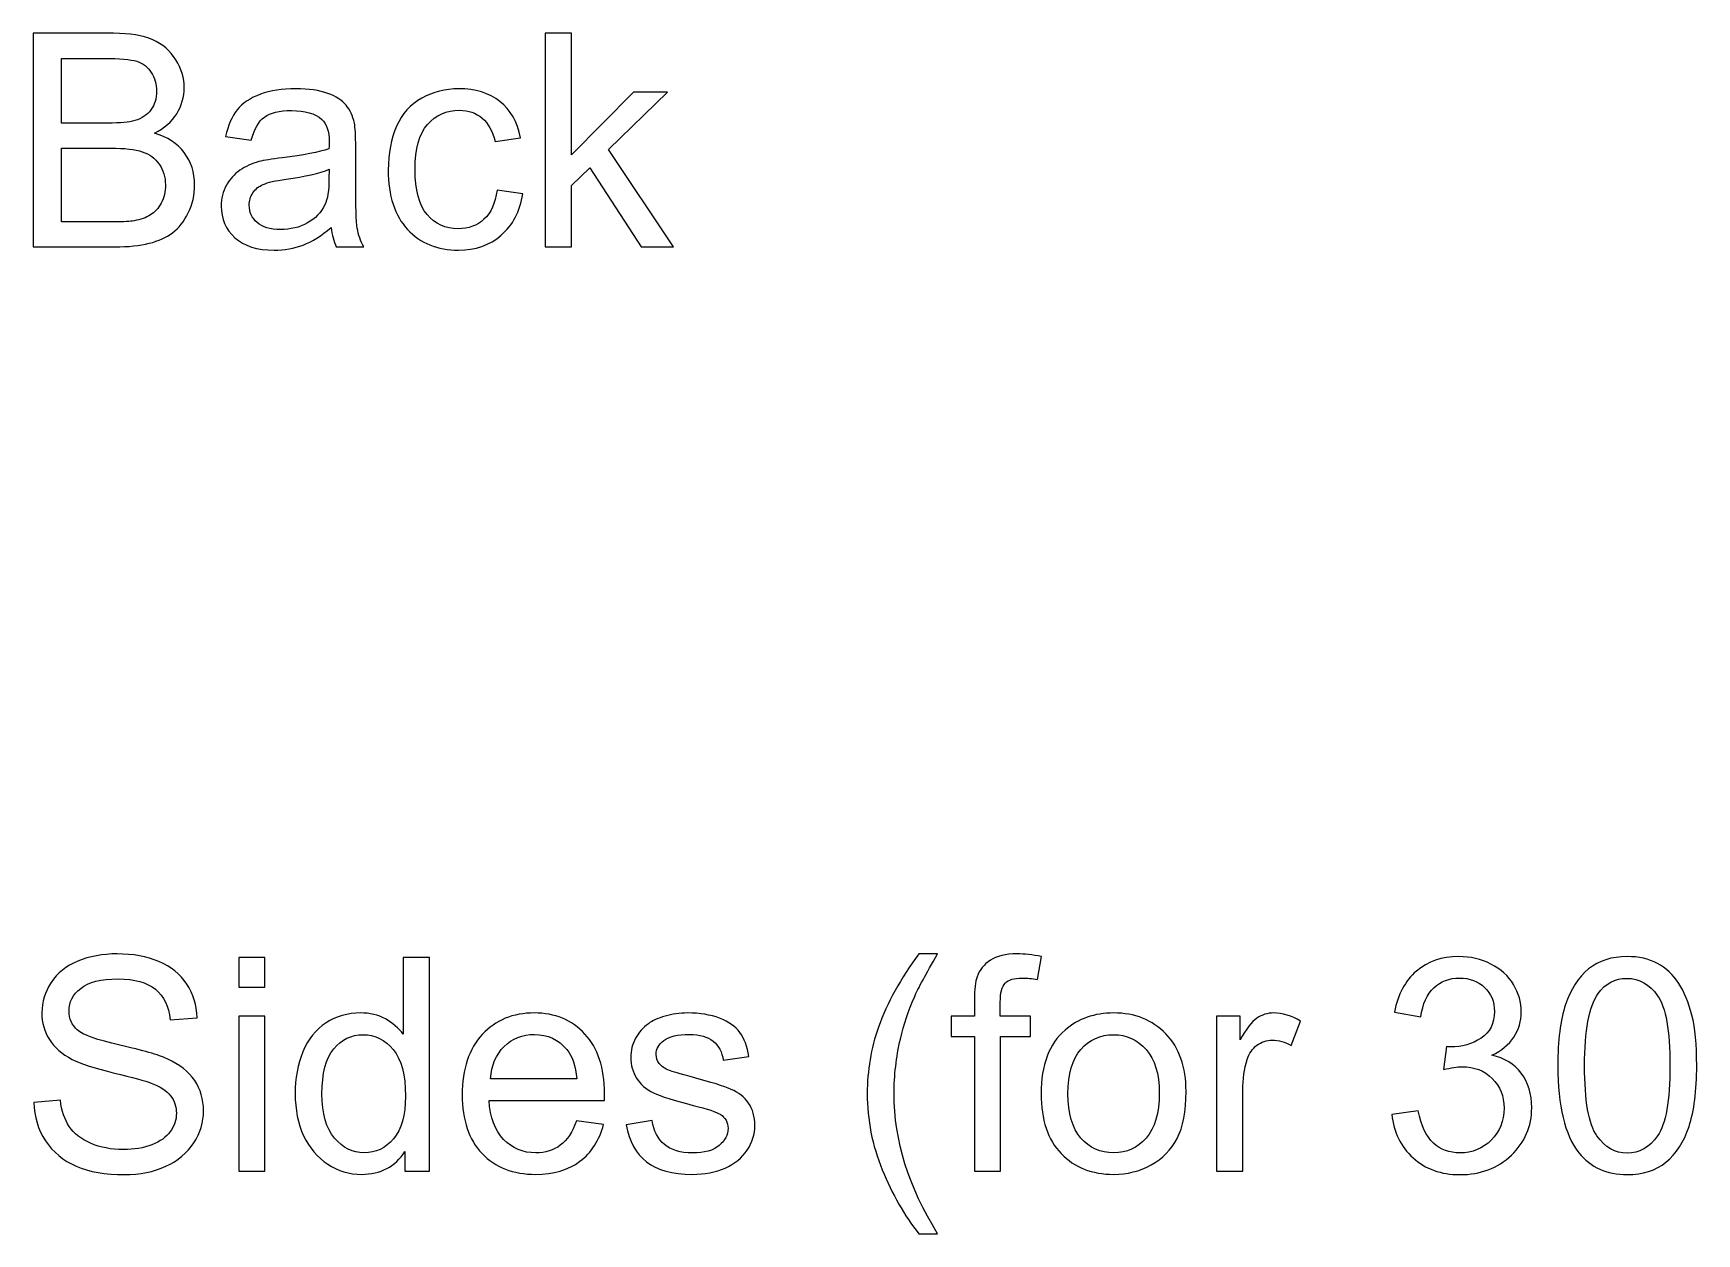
# Model space of a CAD drawing. Header units: millimetres. Extents: x 198 to 2265, y -986 to 144.
# Drawn here: x 576.8 to 718.4, y -208.6 to -106.4 of the extents above; entities that cross this region are included whole.
import ezdxf

# ---------------------------------------------------------------- set-up
doc = ezdxf.new("R2010")
doc.units = ezdxf.units.MM
doc.header["$MEASUREMENT"] = 0
doc.layers.add('Layer 1', color=7, linetype='Continuous')

msp = doc.modelspace()

# ---------------------------------------------------------------- linework, layer by layer
at = {"layer": 'Layer 1', "color": 250}
for points, knots in [([(576.7882, -124.5393), (576.7882, -124.5393), (576.7882, -106.3529), (576.7882, -106.3529), (576.7882, -106.3529), (583.6123, -106.3529), (583.6123, -106.3529), (585.0009, -106.3529), (586.1142, -106.5349), (586.9567, -106.9032), (587.7949, -107.2715), (588.451, -107.8388), (588.9252, -108.605), (589.4035, -109.367), (589.6406, -110.1671), (589.6406, -111.0053), (589.6406, -111.78), (589.4289, -112.5124), (589.0098, -113.1982), (588.5907, -113.884), (587.9557, -114.4386), (587.1048, -114.8619), (588.2055, -115.1836), (589.0522, -115.734), (589.6406, -116.5129), (590.2333, -117.2876), (590.5296, -118.2062), (590.5296, -119.2646), (590.5296, -120.1197), (590.3476, -120.9113), (589.9877, -121.6437), (589.6279, -122.3761), (589.1834, -122.9391), (588.6542, -123.337), (588.1251, -123.7307), (587.4604, -124.0313), (586.6646, -124.2345), (585.8645, -124.4377), (584.8866, -124.5393), (583.7266, -124.5393), (583.7266, -124.5393), (576.7882, -124.5393), (576.7882, -124.5393)], [0, 0, 0, 0, 0.07142857, 0.07142857, 0.07142857, 0.14285714, 0.14285714, 0.14285714, 0.21428571, 0.21428571, 0.21428571, 0.28571429, 0.28571429, 0.28571429, 0.35714286, 0.35714286, 0.35714286, 0.42857143, 0.42857143, 0.42857143, 0.5, 0.5, 0.5, 0.57142857, 0.57142857, 0.57142857, 0.64285714, 0.64285714, 0.64285714, 0.71428571, 0.71428571, 0.71428571, 0.78571429, 0.78571429, 0.78571429, 0.85714286, 0.85714286, 0.85714286, 0.92857143, 0.92857143, 0.92857143, 1, 1, 1, 1]), ([(620.3873, -124.5393), (620.3873, -124.5393), (620.3873, -106.3529), (620.3873, -106.3529), (620.3873, -106.3529), (622.6225, -106.3529), (622.6225, -106.3529), (622.6225, -106.3529), (622.6225, -116.7119), (622.6225, -116.7119), (622.6225, -116.7119), (627.9057, -111.3567), (627.9057, -111.3567), (627.9057, -111.3567), (630.7928, -111.3567), (630.7928, -111.3567), (630.7928, -111.3567), (625.7636, -116.2547), (625.7636, -116.2547), (625.7636, -116.2547), (631.3008, -124.5393), (631.3008, -124.5393), (631.3008, -124.5393), (628.5491, -124.5393), (628.5491, -124.5393), (628.5491, -124.5393), (624.1719, -117.8041), (624.1719, -117.8041), (624.1719, -117.8041), (622.6225, -119.3111), (622.6225, -119.3111), (622.6225, -119.3111), (622.6225, -124.5393), (622.6225, -124.5393), (622.6225, -124.5393), (620.3873, -124.5393), (620.3873, -124.5393)], [0, 0, 0, 0, 0.08333333, 0.08333333, 0.08333333, 0.16666667, 0.16666667, 0.16666667, 0.25, 0.25, 0.25, 0.33333333, 0.33333333, 0.33333333, 0.41666667, 0.41666667, 0.41666667, 0.5, 0.5, 0.5, 0.58333333, 0.58333333, 0.58333333, 0.66666667, 0.66666667, 0.66666667, 0.75, 0.75, 0.75, 0.83333333, 0.83333333, 0.83333333, 0.91666667, 0.91666667, 0.91666667, 1, 1, 1, 1]), ([(579.2012, -113.9983), (579.2012, -113.9983), (583.134, -113.9983), (583.134, -113.9983), (584.2008, -113.9983), (584.967, -113.9263), (585.4284, -113.7866), (586.0423, -113.6046), (586.5037, -113.2998), (586.8127, -112.8765), (587.1218, -112.4531), (587.2784, -111.924), (587.2784, -111.2847), (587.2784, -110.6794), (587.1345, -110.146), (586.8424, -109.6888), (586.5545, -109.2273), (586.1396, -108.9098), (585.602, -108.7405), (585.0644, -108.5712), (584.1415, -108.4865), (582.8376, -108.4865), (582.8376, -108.4865), (579.2012, -108.4865), (579.2012, -108.4865), (579.2012, -108.4865), (579.2012, -113.9983), (579.2012, -113.9983)], [0, 0, 0, 0, 0.11111111, 0.11111111, 0.11111111, 0.22222222, 0.22222222, 0.22222222, 0.33333333, 0.33333333, 0.33333333, 0.44444444, 0.44444444, 0.44444444, 0.55555556, 0.55555556, 0.55555556, 0.66666667, 0.66666667, 0.66666667, 0.77777778, 0.77777778, 0.77777778, 0.88888889, 0.88888889, 0.88888889, 1, 1, 1, 1]), ([(602.1628, -122.8883), (601.3331, -123.5953), (600.533, -124.0906), (599.7667, -124.3827), (599.0005, -124.6748), (598.1792, -124.8187), (597.2987, -124.8187), (595.8509, -124.8187), (594.7375, -124.4673), (593.9586, -123.7604), (593.1797, -123.0576), (592.7902, -122.1559), (592.7902, -121.0595), (592.7902, -120.416), (592.9384, -119.8276), (593.2305, -119.2942), (593.5268, -118.7608), (593.912, -118.3375), (594.3862, -118.0157), (594.8645, -117.694), (595.3979, -117.4485), (595.9948, -117.2834), (596.4351, -117.1691), (597.0997, -117.059), (597.9845, -116.9489), (599.7879, -116.7373), (601.1214, -116.479), (601.9723, -116.1827), (601.9808, -115.8779), (601.985, -115.6832), (601.985, -115.6027), (601.985, -114.6968), (601.7733, -114.0576), (601.35, -113.685), (600.7785, -113.1813), (599.9276, -112.9315), (598.8015, -112.9315), (597.7474, -112.9315), (596.9685, -113.1178), (596.469, -113.4861), (595.9652, -113.8544), (595.5969, -114.5063), (595.3556, -115.4461), (595.3556, -115.4461), (593.1712, -115.1413), (593.1712, -115.1413), (593.3702, -114.2057), (593.6961, -113.448), (594.1533, -112.8722), (594.6105, -112.2965), (595.2709, -111.8562), (596.1345, -111.543), (596.9939, -111.2339), (597.9972, -111.0773), (599.1317, -111.0773), (600.2578, -111.0773), (601.1764, -111.2085), (601.8834, -111.4752), (602.5861, -111.7419), (603.1068, -112.0721), (603.437, -112.4743), (603.7672, -112.8765), (604.0001, -113.3845), (604.1355, -113.9983), (604.2075, -114.3793), (604.2456, -115.0651), (604.2456, -116.0515), (604.2456, -116.0515), (604.2456, -119.0148), (604.2456, -119.0148), (604.2456, -121.0849), (604.2922, -122.393), (604.3853, -122.9476), (604.4742, -123.5021), (604.6605, -124.0313), (604.9314, -124.5393), (604.9314, -124.5393), (602.5946, -124.5393), (602.5946, -124.5393), (602.3702, -124.0694), (602.2263, -123.5191), (602.1628, -122.8883)], [0, 0, 0, 0, 0.03703704, 0.03703704, 0.03703704, 0.07407407, 0.07407407, 0.07407407, 0.11111111, 0.11111111, 0.11111111, 0.14814815, 0.14814815, 0.14814815, 0.18518519, 0.18518519, 0.18518519, 0.22222222, 0.22222222, 0.22222222, 0.25925926, 0.25925926, 0.25925926, 0.2962963, 0.2962963, 0.2962963, 0.33333333, 0.33333333, 0.33333333, 0.37037037, 0.37037037, 0.37037037, 0.40740741, 0.40740741, 0.40740741, 0.44444444, 0.44444444, 0.44444444, 0.48148148, 0.48148148, 0.48148148, 0.51851852, 0.51851852, 0.51851852, 0.55555556, 0.55555556, 0.55555556, 0.59259259, 0.59259259, 0.59259259, 0.62962963, 0.62962963, 0.62962963, 0.66666667, 0.66666667, 0.66666667, 0.7037037, 0.7037037, 0.7037037, 0.74074074, 0.74074074, 0.74074074, 0.77777778, 0.77777778, 0.77777778, 0.81481481, 0.81481481, 0.81481481, 0.85185185, 0.85185185, 0.85185185, 0.88888889, 0.88888889, 0.88888889, 0.92592593, 0.92592593, 0.92592593, 0.96296296, 0.96296296, 0.96296296, 1, 1, 1, 1]), ([(616.2894, -119.7133), (616.2894, -119.7133), (618.4738, -120.0181), (618.4738, -120.0181), (618.2325, -121.5209), (617.6229, -122.6936), (616.6365, -123.5445), (615.6502, -124.3954), (614.4352, -124.8187), (613.0001, -124.8187), (611.2009, -124.8187), (609.7531, -124.2303), (608.6609, -123.0534), (607.5645, -121.8765), (607.0184, -120.1917), (607.0184, -117.9988), (607.0184, -116.5764), (607.2555, -115.336), (607.7254, -114.2692), (608.1953, -113.2067), (608.9107, -112.4066), (609.8759, -111.8774), (610.8369, -111.344), (611.8825, -111.0773), (613.017, -111.0773), (614.4437, -111.0773), (615.6163, -111.4371), (616.5222, -112.161), (617.4324, -112.8849), (618.0166, -113.9136), (618.2706, -115.2429), (618.2706, -115.2429), (616.1116, -115.5731), (616.1116, -115.5731), (615.9042, -114.6883), (615.5401, -114.0237), (615.0109, -113.575), (614.486, -113.1305), (613.851, -112.9061), (613.1059, -112.9061), (611.9799, -112.9061), (611.0655, -113.3083), (610.3585, -114.1126), (609.6558, -114.9212), (609.3044, -116.1912), (609.3044, -117.9353), (609.3044, -119.7048), (609.6431, -120.9875), (610.3204, -121.7876), (611.002, -122.5877), (611.8867, -122.9899), (612.9747, -122.9899), (613.8552, -122.9899), (614.5876, -122.7232), (615.1718, -122.1856), (615.7602, -121.6522), (616.1328, -120.8267), (616.2894, -119.7133)], [0, 0, 0, 0, 0.05263158, 0.05263158, 0.05263158, 0.10526316, 0.10526316, 0.10526316, 0.15789474, 0.15789474, 0.15789474, 0.21052632, 0.21052632, 0.21052632, 0.26315789, 0.26315789, 0.26315789, 0.31578947, 0.31578947, 0.31578947, 0.36842105, 0.36842105, 0.36842105, 0.42105263, 0.42105263, 0.42105263, 0.47368421, 0.47368421, 0.47368421, 0.52631579, 0.52631579, 0.52631579, 0.57894737, 0.57894737, 0.57894737, 0.63157895, 0.63157895, 0.63157895, 0.68421053, 0.68421053, 0.68421053, 0.73684211, 0.73684211, 0.73684211, 0.78947368, 0.78947368, 0.78947368, 0.84210526, 0.84210526, 0.84210526, 0.89473684, 0.89473684, 0.89473684, 0.94736842, 0.94736842, 0.94736842, 1, 1, 1, 1]), ([(579.2012, -122.4057), (579.2012, -122.4057), (583.7309, -122.4057), (583.7309, -122.4057), (584.5098, -122.4057), (585.0559, -122.3761), (585.3734, -122.3168), (585.9237, -122.2194), (586.3894, -122.0543), (586.7619, -121.8215), (587.1345, -121.5887), (587.4393, -121.25), (587.6806, -120.8055), (587.9219, -120.361), (588.0404, -119.8488), (588.0404, -119.2688), (588.0404, -118.5872), (587.8668, -117.9988), (587.5155, -117.495), (587.1683, -116.9913), (586.6857, -116.6399), (586.0677, -116.4367), (585.4538, -116.2335), (584.5648, -116.1319), (583.4091, -116.1319), (583.4091, -116.1319), (579.2012, -116.1319), (579.2012, -116.1319), (579.2012, -116.1319), (579.2012, -122.4057), (579.2012, -122.4057)], [0, 0, 0, 0, 0.1, 0.1, 0.1, 0.2, 0.2, 0.2, 0.3, 0.3, 0.3, 0.4, 0.4, 0.4, 0.5, 0.5, 0.5, 0.6, 0.6, 0.6, 0.7, 0.7, 0.7, 0.8, 0.8, 0.8, 0.9, 0.9, 0.9, 1, 1, 1, 1]), ([(601.985, -117.9353), (601.1722, -118.2655), (599.953, -118.5449), (598.3274, -118.7735), (597.4045, -118.9047), (596.7526, -119.0529), (596.3716, -119.218), (595.9906, -119.3831), (595.6985, -119.6244), (595.4911, -119.9377), (595.2836, -120.2552), (595.1778, -120.6065), (595.1778, -120.996), (595.1778, -121.5844), (595.4022, -122.0797), (595.8551, -122.4734), (596.3081, -122.8671), (596.9685, -123.0661), (597.8363, -123.0661), (598.6957, -123.0661), (599.4619, -122.8798), (600.135, -122.5031), (600.8039, -122.1305), (601.2992, -121.6183), (601.6125, -120.9706), (601.8538, -120.4668), (601.9723, -119.726), (601.9723, -118.7481), (601.9723, -118.7481), (601.985, -117.9353), (601.985, -117.9353)], [0, 0, 0, 0, 0.1, 0.1, 0.1, 0.2, 0.2, 0.2, 0.3, 0.3, 0.3, 0.4, 0.4, 0.4, 0.5, 0.5, 0.5, 0.6, 0.6, 0.6, 0.7, 0.7, 0.7, 0.8, 0.8, 0.8, 0.9, 0.9, 0.9, 1, 1, 1, 1]), ([(576.8345, -197.3811), (576.8345, -197.3811), (579.0951, -197.1779), (579.0951, -197.1779), (579.2009, -198.0923), (579.4507, -198.8416), (579.8444, -199.43), (580.2381, -200.0142), (580.8477, -200.4884), (581.6732, -200.8524), (582.4987, -201.2123), (583.43, -201.3943), (584.463, -201.3943), (585.3816, -201.3943), (586.1902, -201.2588), (586.8929, -200.9837), (587.5956, -200.7085), (588.1163, -200.3317), (588.4592, -199.8534), (588.8021, -199.375), (588.9757, -198.8543), (588.9757, -198.2955), (588.9757, -197.7282), (588.8106, -197.2329), (588.4804, -196.8054), (588.1502, -196.382), (587.6041, -196.0264), (586.8421, -195.7343), (586.3553, -195.5481), (585.2758, -195.2517), (583.6036, -194.8496), (581.9314, -194.4474), (580.763, -194.0706), (580.0942, -193.715), (579.2263, -193.2578), (578.5829, -192.6906), (578.1595, -192.0175), (577.732, -191.3444), (577.5203, -190.5866), (577.5203, -189.7526), (577.5203, -188.8298), (577.7828, -187.9704), (578.3035, -187.1745), (578.8242, -186.3744), (579.5819, -185.7691), (580.5852, -185.3542), (581.5843, -184.9393), (582.6977, -184.7319), (583.9211, -184.7319), (585.2673, -184.7319), (586.4569, -184.9478), (587.4856, -185.3838), (588.5143, -185.8156), (589.3059, -186.4549), (589.8605, -187.3015), (590.415, -188.144), (590.7114, -189.1007), (590.7537, -190.1675), (590.7537, -190.1675), (588.4423, -190.3453), (588.4423, -190.3453), (588.3195, -189.1981), (587.9004, -188.3302), (587.185, -187.746), (586.4696, -187.1576), (585.4112, -186.8655), (584.0142, -186.8655), (582.558, -186.8655), (581.4954, -187.1322), (580.8308, -187.6656), (580.1661, -188.199), (579.8317, -188.8425), (579.8317, -189.596), (579.8317, -190.2479), (580.0688, -190.7856), (580.5387, -191.2089), (581.0043, -191.628), (582.2108, -192.064), (584.1666, -192.5043), (586.1224, -192.9488), (587.4644, -193.334), (588.1925, -193.6642), (589.2466, -194.1511), (590.0298, -194.7649), (590.5336, -195.5142), (591.0373, -196.2593), (591.2871, -197.1186), (591.2871, -198.0923), (591.2871, -199.0617), (591.0119, -199.9677), (590.4574, -200.8228), (589.9028, -201.6779), (589.1112, -202.3426), (588.074, -202.8167), (587.0368, -203.2908), (585.8727, -203.5279), (584.573, -203.5279), (582.9305, -203.5279), (581.5547, -203.2866), (580.4455, -202.8082), (579.3322, -202.3299), (578.4643, -201.6102), (577.8336, -200.645), (577.1986, -199.684), (576.8684, -198.5961), (576.8345, -197.3811)], [0, 0, 0, 0, 0.02857143, 0.02857143, 0.02857143, 0.05714286, 0.05714286, 0.05714286, 0.08571429, 0.08571429, 0.08571429, 0.11428571, 0.11428571, 0.11428571, 0.14285714, 0.14285714, 0.14285714, 0.17142857, 0.17142857, 0.17142857, 0.2, 0.2, 0.2, 0.22857143, 0.22857143, 0.22857143, 0.25714286, 0.25714286, 0.25714286, 0.28571429, 0.28571429, 0.28571429, 0.31428571, 0.31428571, 0.31428571, 0.34285714, 0.34285714, 0.34285714, 0.37142857, 0.37142857, 0.37142857, 0.4, 0.4, 0.4, 0.42857143, 0.42857143, 0.42857143, 0.45714286, 0.45714286, 0.45714286, 0.48571429, 0.48571429, 0.48571429, 0.51428571, 0.51428571, 0.51428571, 0.54285714, 0.54285714, 0.54285714, 0.57142857, 0.57142857, 0.57142857, 0.6, 0.6, 0.6, 0.62857143, 0.62857143, 0.62857143, 0.65714286, 0.65714286, 0.65714286, 0.68571429, 0.68571429, 0.68571429, 0.71428571, 0.71428571, 0.71428571, 0.74285714, 0.74285714, 0.74285714, 0.77142857, 0.77142857, 0.77142857, 0.8, 0.8, 0.8, 0.82857143, 0.82857143, 0.82857143, 0.85714286, 0.85714286, 0.85714286, 0.88571429, 0.88571429, 0.88571429, 0.91428571, 0.91428571, 0.91428571, 0.94285714, 0.94285714, 0.94285714, 0.97142857, 0.97142857, 0.97142857, 1, 1, 1, 1]), ([(594.2843, -187.5767), (594.2843, -187.5767), (594.2843, -185.0367), (594.2843, -185.0367), (594.2843, -185.0367), (596.5195, -185.0367), (596.5195, -185.0367), (596.5195, -185.0367), (596.5195, -187.5767), (596.5195, -187.5767), (596.5195, -187.5767), (594.2843, -187.5767), (594.2843, -187.5767)], [0, 0, 0, 0, 0.25, 0.25, 0.25, 0.5, 0.5, 0.5, 0.75, 0.75, 0.75, 1, 1, 1, 1]), ([(608.4363, -203.2231), (608.4363, -203.2231), (608.4363, -201.5509), (608.4363, -201.5509), (607.6023, -202.8506), (606.3747, -203.5025), (604.7533, -203.5025), (603.7034, -203.5025), (602.7382, -203.2146), (601.8619, -202.6347), (600.9814, -202.0589), (600.2998, -201.2504), (599.813, -200.2174), (599.3304, -199.1803), (599.0891, -197.9907), (599.0891, -196.6445), (599.0891, -195.3322), (599.3092, -194.1426), (599.7453, -193.0716), (600.1855, -192.0048), (600.8417, -191.1835), (601.718, -190.6162), (602.5901, -190.0447), (603.5722, -189.7611), (604.6517, -189.7611), (605.4476, -189.7611), (606.1545, -189.9304), (606.7726, -190.2649), (607.3907, -190.5993), (607.8944, -191.0396), (608.2839, -191.5772), (608.2839, -191.5772), (608.2839, -185.0367), (608.2839, -185.0367), (608.2839, -185.0367), (610.5191, -185.0367), (610.5191, -185.0367), (610.5191, -185.0367), (610.5191, -203.2231), (610.5191, -203.2231), (610.5191, -203.2231), (608.4363, -203.2231), (608.4363, -203.2231)], [0, 0, 0, 0, 0.07142857, 0.07142857, 0.07142857, 0.14285714, 0.14285714, 0.14285714, 0.21428571, 0.21428571, 0.21428571, 0.28571429, 0.28571429, 0.28571429, 0.35714286, 0.35714286, 0.35714286, 0.42857143, 0.42857143, 0.42857143, 0.5, 0.5, 0.5, 0.57142857, 0.57142857, 0.57142857, 0.64285714, 0.64285714, 0.64285714, 0.71428571, 0.71428571, 0.71428571, 0.78571429, 0.78571429, 0.78571429, 0.85714286, 0.85714286, 0.85714286, 0.92857143, 0.92857143, 0.92857143, 1, 1, 1, 1]), ([(652.2047, -208.5571), (650.977, -207.0035), (649.9356, -205.1874), (649.0847, -203.1046), (648.2338, -201.0218), (647.8105, -198.8628), (647.8105, -196.6318), (647.8105, -194.6633), (648.128, -192.7795), (648.763, -190.9803), (649.5081, -188.889), (650.6553, -186.8062), (652.2047, -184.7319), (652.2047, -184.7319), (653.8049, -184.7319), (653.8049, -184.7319), (652.8058, -186.4506), (652.1412, -187.6783), (651.8195, -188.4149), (651.3157, -189.5537), (650.9178, -190.7432), (650.6299, -191.9836), (650.2743, -193.5288), (650.0965, -195.0824), (650.0965, -196.6445), (650.0965, -200.6196), (651.3326, -204.5905), (653.8049, -208.5571), (653.8049, -208.5571), (652.2047, -208.5571), (652.2047, -208.5571)], [0, 0, 0, 0, 0.1, 0.1, 0.1, 0.2, 0.2, 0.2, 0.3, 0.3, 0.3, 0.4, 0.4, 0.4, 0.5, 0.5, 0.5, 0.6, 0.6, 0.6, 0.7, 0.7, 0.7, 0.8, 0.8, 0.8, 0.9, 0.9, 0.9, 1, 1, 1, 1]), ([(656.9291, -203.2231), (656.9291, -203.2231), (656.9291, -191.7677), (656.9291, -191.7677), (656.9291, -191.7677), (654.9479, -191.7677), (654.9479, -191.7677), (654.9479, -191.7677), (654.9479, -190.0405), (654.9479, -190.0405), (654.9479, -190.0405), (656.9291, -190.0405), (656.9291, -190.0405), (656.9291, -190.0405), (656.9291, -188.6435), (656.9291, -188.6435), (656.9291, -187.7587), (657.0053, -187.1026), (657.1619, -186.675), (657.3778, -186.0993), (657.7504, -185.6294), (658.2922, -185.2695), (658.8299, -184.9097), (659.5876, -184.7319), (660.5613, -184.7319), (661.1921, -184.7319), (661.8863, -184.8081), (662.6483, -184.9563), (662.6483, -184.9563), (662.3139, -186.9121), (662.3139, -186.9121), (661.8482, -186.8316), (661.4122, -186.7893), (660.9973, -186.7893), (660.32, -186.7893), (659.8416, -186.9332), (659.558, -187.2211), (659.2786, -187.509), (659.1389, -188.0466), (659.1389, -188.834), (659.1389, -188.834), (659.1389, -190.0405), (659.1389, -190.0405), (659.1389, -190.0405), (661.7043, -190.0405), (661.7043, -190.0405), (661.7043, -190.0405), (661.7043, -191.7677), (661.7043, -191.7677), (661.7043, -191.7677), (659.1643, -191.7677), (659.1643, -191.7677), (659.1643, -191.7677), (659.1643, -203.2231), (659.1643, -203.2231), (659.1643, -203.2231), (656.9291, -203.2231), (656.9291, -203.2231)], [0, 0, 0, 0, 0.05263158, 0.05263158, 0.05263158, 0.10526316, 0.10526316, 0.10526316, 0.15789474, 0.15789474, 0.15789474, 0.21052632, 0.21052632, 0.21052632, 0.26315789, 0.26315789, 0.26315789, 0.31578947, 0.31578947, 0.31578947, 0.36842105, 0.36842105, 0.36842105, 0.42105263, 0.42105263, 0.42105263, 0.47368421, 0.47368421, 0.47368421, 0.52631579, 0.52631579, 0.52631579, 0.57894737, 0.57894737, 0.57894737, 0.63157895, 0.63157895, 0.63157895, 0.68421053, 0.68421053, 0.68421053, 0.73684211, 0.73684211, 0.73684211, 0.78947368, 0.78947368, 0.78947368, 0.84210526, 0.84210526, 0.84210526, 0.89473684, 0.89473684, 0.89473684, 0.94736842, 0.94736842, 0.94736842, 1, 1, 1, 1]), ([(692.4849, -198.3971), (692.4849, -198.3971), (694.7201, -198.0923), (694.7201, -198.0923), (694.9783, -199.3623), (695.4101, -200.2767), (696.024, -200.8355), (696.6378, -201.3943), (697.3913, -201.6737), (698.2846, -201.6737), (699.3429, -201.6737), (700.2361, -201.3096), (700.9558, -200.5815), (701.6755, -199.8534), (702.0353, -198.9517), (702.0353, -197.8764), (702.0353, -196.8519), (701.7009, -196.0053), (701.0278, -195.3364), (700.3589, -194.6718), (699.508, -194.3373), (698.4708, -194.3373), (698.0475, -194.3373), (697.5226, -194.422), (696.8918, -194.5871), (696.8918, -194.5871), (697.1416, -192.6313), (697.1416, -192.6313), (697.2897, -192.6482), (697.4125, -192.6567), (697.5014, -192.6567), (698.4581, -192.6567), (699.3133, -192.4069), (700.0795, -191.9116), (700.8415, -191.4163), (701.2225, -190.6543), (701.2225, -189.6256), (701.2225, -188.8086), (700.9431, -188.1313), (700.3885, -187.5936), (699.834, -187.056), (699.1185, -186.7893), (698.2422, -186.7893), (697.3702, -186.7893), (696.6463, -187.0645), (696.0663, -187.6148), (695.4863, -188.1651), (695.1138, -188.9906), (694.9487, -190.0913), (694.9487, -190.0913), (692.7135, -189.6849), (692.7135, -189.6849), (692.9887, -188.1863), (693.6067, -187.0221), (694.5762, -186.1966), (695.5414, -185.3711), (696.7479, -184.9605), (698.1872, -184.9605), (699.1778, -184.9605), (700.0922, -185.1722), (700.9262, -185.5997), (701.7644, -186.0231), (702.4036, -186.603), (702.8439, -187.3354), (703.2884, -188.072), (703.5085, -188.8509), (703.5085, -189.6764), (703.5085, -190.4596), (703.2968, -191.1708), (702.8777, -191.8143), (702.4544, -192.4577), (701.8279, -192.97), (701.0024, -193.351), (702.0776, -193.5965), (702.9116, -194.113), (703.5085, -194.8961), (704.1012, -195.6751), (704.3975, -196.6572), (704.3975, -197.8298), (704.3975, -199.4173), (703.8175, -200.7678), (702.6618, -201.8727), (701.5019, -202.9776), (700.0372, -203.5279), (698.2676, -203.5279), (696.6717, -203.5279), (695.3466, -203.0495), (694.2925, -202.097), (693.2342, -201.1445), (692.6331, -199.9126), (692.4849, -198.3971)], [0, 0, 0, 0, 0.03333333, 0.03333333, 0.03333333, 0.06666667, 0.06666667, 0.06666667, 0.1, 0.1, 0.1, 0.13333333, 0.13333333, 0.13333333, 0.16666667, 0.16666667, 0.16666667, 0.2, 0.2, 0.2, 0.23333333, 0.23333333, 0.23333333, 0.26666667, 0.26666667, 0.26666667, 0.3, 0.3, 0.3, 0.33333333, 0.33333333, 0.33333333, 0.36666667, 0.36666667, 0.36666667, 0.4, 0.4, 0.4, 0.43333333, 0.43333333, 0.43333333, 0.46666667, 0.46666667, 0.46666667, 0.5, 0.5, 0.5, 0.53333333, 0.53333333, 0.53333333, 0.56666667, 0.56666667, 0.56666667, 0.6, 0.6, 0.6, 0.63333333, 0.63333333, 0.63333333, 0.66666667, 0.66666667, 0.66666667, 0.7, 0.7, 0.7, 0.73333333, 0.73333333, 0.73333333, 0.76666667, 0.76666667, 0.76666667, 0.8, 0.8, 0.8, 0.83333333, 0.83333333, 0.83333333, 0.86666667, 0.86666667, 0.86666667, 0.9, 0.9, 0.9, 0.93333333, 0.93333333, 0.93333333, 0.96666667, 0.96666667, 0.96666667, 1, 1, 1, 1]), ([(706.6115, -194.2484), (706.6115, -192.1021), (706.8316, -190.3665), (707.2719, -189.0541), (707.7164, -187.7376), (708.3726, -186.7258), (709.2446, -186.0188), (710.1125, -185.3119), (711.2089, -184.9605), (712.5297, -184.9605), (713.5034, -184.9605), (714.3585, -185.1552), (715.0993, -185.5489), (715.8359, -185.9426), (716.4455, -186.5099), (716.9197, -187.2507), (717.3938, -187.9873), (717.7663, -188.889), (718.0373, -189.9516), (718.3124, -191.0142), (718.4479, -192.4493), (718.4479, -194.2484), (718.4479, -196.382), (718.2278, -198.1092), (717.7917, -199.4216), (717.3557, -200.7381), (716.6995, -201.7499), (715.8275, -202.4611), (714.9596, -203.1723), (713.859, -203.5279), (712.5297, -203.5279), (710.7813, -203.5279), (709.4055, -202.9056), (708.4064, -201.6568), (707.2084, -200.1328), (706.6115, -197.6647), (706.6115, -194.2484)], [0, 0, 0, 0, 0.08333333, 0.08333333, 0.08333333, 0.16666667, 0.16666667, 0.16666667, 0.25, 0.25, 0.25, 0.33333333, 0.33333333, 0.33333333, 0.41666667, 0.41666667, 0.41666667, 0.5, 0.5, 0.5, 0.58333333, 0.58333333, 0.58333333, 0.66666667, 0.66666667, 0.66666667, 0.75, 0.75, 0.75, 0.83333333, 0.83333333, 0.83333333, 0.91666667, 0.91666667, 0.91666667, 1, 1, 1, 1]), ([(708.8975, -194.2569), (708.8975, -197.2499), (709.2446, -199.2395), (709.9431, -200.2217), (710.6416, -201.208), (711.5052, -201.6991), (712.5297, -201.6991), (713.5542, -201.6991), (714.4178, -201.2038), (715.1163, -200.2174), (715.8148, -199.2268), (716.1619, -197.2414), (716.1619, -194.2569), (716.1619, -191.2639), (715.8148, -189.2743), (715.1163, -188.2921), (714.422, -187.3058), (713.5499, -186.8147), (712.5043, -186.8147), (711.4798, -186.8147), (710.6586, -187.2507), (710.0447, -188.1186), (709.2785, -189.2235), (708.8975, -191.2724), (708.8975, -194.2569)], [0, 0, 0, 0, 0.125, 0.125, 0.125, 0.25, 0.25, 0.25, 0.375, 0.375, 0.375, 0.5, 0.5, 0.5, 0.625, 0.625, 0.625, 0.75, 0.75, 0.75, 0.875, 0.875, 0.875, 1, 1, 1, 1]), ([(623.0455, -198.9559), (623.0455, -198.9559), (625.3569, -199.2607), (625.3569, -199.2607), (624.9971, -200.6027), (624.324, -201.6483), (623.3418, -202.3891), (622.3597, -203.13), (621.1066, -203.5025), (619.5784, -203.5025), (617.6565, -203.5025), (616.1325, -202.9098), (615.0064, -201.7245), (613.8803, -200.5434), (613.3173, -198.8797), (613.3173, -196.7419), (613.3173, -194.5321), (613.8846, -192.8133), (615.0233, -191.5941), (616.1621, -190.3707), (617.6395, -189.7611), (619.4556, -189.7611), (621.2125, -189.7611), (622.6476, -190.358), (623.7609, -191.556), (624.8743, -192.7541), (625.4331, -194.4389), (625.4331, -196.6106), (625.4331, -196.7419), (625.4289, -196.9408), (625.4204, -197.2033), (625.4204, -197.2033), (615.6033, -197.2033), (615.6033, -197.2033), (615.688, -198.6469), (616.0944, -199.756), (616.831, -200.5222), (617.5633, -201.2885), (618.482, -201.6737), (619.5784, -201.6737), (620.3954, -201.6737), (621.0939, -201.4578), (621.6697, -201.026), (622.2496, -200.5942), (622.7068, -199.9042), (623.0455, -198.9559)], [0, 0, 0, 0, 0.06666667, 0.06666667, 0.06666667, 0.13333333, 0.13333333, 0.13333333, 0.2, 0.2, 0.2, 0.26666667, 0.26666667, 0.26666667, 0.33333333, 0.33333333, 0.33333333, 0.4, 0.4, 0.4, 0.46666667, 0.46666667, 0.46666667, 0.53333333, 0.53333333, 0.53333333, 0.6, 0.6, 0.6, 0.66666667, 0.66666667, 0.66666667, 0.73333333, 0.73333333, 0.73333333, 0.8, 0.8, 0.8, 0.86666667, 0.86666667, 0.86666667, 0.93333333, 0.93333333, 0.93333333, 1, 1, 1, 1]), ([(627.2915, -199.2861), (627.2915, -199.2861), (629.5013, -198.9305), (629.5013, -198.9305), (629.6241, -199.8153), (629.9712, -200.4926), (630.5385, -200.9667), (631.1057, -201.4366), (631.9016, -201.6737), (632.9176, -201.6737), (633.9463, -201.6737), (634.7083, -201.4663), (635.2078, -201.0472), (635.7031, -200.6323), (635.9529, -200.1412), (635.9529, -199.5782), (635.9529, -199.0744), (635.7285, -198.6765), (635.284, -198.3886), (634.9708, -198.1897), (634.2088, -197.9399), (632.998, -197.6309), (631.364, -197.2202), (630.2337, -196.8646), (629.5987, -196.5641), (628.9679, -196.2593), (628.4895, -195.8444), (628.1636, -195.311), (627.8376, -194.7818), (627.6725, -194.1934), (627.6725, -193.5499), (627.6725, -192.9615), (627.808, -192.4196), (628.0747, -191.9201), (628.3456, -191.4206), (628.7097, -191.0057), (629.1711, -190.6755), (629.5182, -190.4215), (629.9924, -190.2056), (630.5893, -190.0278), (631.1904, -189.85), (631.8296, -189.7611), (632.5154, -189.7611), (633.5484, -189.7611), (634.4543, -189.9093), (635.2332, -190.2098), (636.0164, -190.5062), (636.5921, -190.9126), (636.9647, -191.4206), (637.333, -191.9328), (637.5912, -192.6144), (637.7309, -193.4695), (637.7309, -193.4695), (635.5465, -193.7743), (635.5465, -193.7743), (635.4491, -193.0885), (635.1613, -192.5509), (634.6871, -192.1656), (634.213, -191.7804), (633.5441, -191.5899), (632.6763, -191.5899), (631.6561, -191.5899), (630.9237, -191.7592), (630.4877, -192.0979), (630.0516, -192.4366), (629.8315, -192.8345), (629.8315, -193.2875), (629.8315, -193.5753), (629.9204, -193.8378), (630.1024, -194.0706), (630.2845, -194.3077), (630.5681, -194.5067), (630.9576, -194.6633), (631.1819, -194.748), (631.8339, -194.9385), (632.9261, -195.2348), (634.5009, -195.6539), (635.6015, -196.001), (636.2281, -196.2677), (636.8546, -196.5344), (637.3457, -196.9281), (637.7013, -197.4361), (638.0611, -197.9484), (638.2389, -198.5834), (638.2389, -199.3454), (638.2389, -200.0862), (638.023, -200.7847), (637.587, -201.4409), (637.1509, -202.097), (636.5244, -202.605), (635.7074, -202.9649), (634.8861, -203.3247), (633.959, -203.5025), (632.9261, -203.5025), (631.2158, -203.5025), (629.9077, -203.1469), (629.0102, -202.4399), (628.1128, -201.7287), (627.5413, -200.6789), (627.2915, -199.2861)], [0, 0, 0, 0, 0.03030303, 0.03030303, 0.03030303, 0.06060606, 0.06060606, 0.06060606, 0.09090909, 0.09090909, 0.09090909, 0.12121212, 0.12121212, 0.12121212, 0.15151515, 0.15151515, 0.15151515, 0.18181818, 0.18181818, 0.18181818, 0.21212121, 0.21212121, 0.21212121, 0.24242424, 0.24242424, 0.24242424, 0.27272727, 0.27272727, 0.27272727, 0.3030303, 0.3030303, 0.3030303, 0.33333333, 0.33333333, 0.33333333, 0.36363636, 0.36363636, 0.36363636, 0.39393939, 0.39393939, 0.39393939, 0.42424242, 0.42424242, 0.42424242, 0.45454545, 0.45454545, 0.45454545, 0.48484848, 0.48484848, 0.48484848, 0.51515152, 0.51515152, 0.51515152, 0.54545455, 0.54545455, 0.54545455, 0.57575758, 0.57575758, 0.57575758, 0.60606061, 0.60606061, 0.60606061, 0.63636364, 0.63636364, 0.63636364, 0.66666667, 0.66666667, 0.66666667, 0.6969697, 0.6969697, 0.6969697, 0.72727273, 0.72727273, 0.72727273, 0.75757576, 0.75757576, 0.75757576, 0.78787879, 0.78787879, 0.78787879, 0.81818182, 0.81818182, 0.81818182, 0.84848485, 0.84848485, 0.84848485, 0.87878788, 0.87878788, 0.87878788, 0.90909091, 0.90909091, 0.90909091, 0.93939394, 0.93939394, 0.93939394, 0.96969697, 0.96969697, 0.96969697, 1, 1, 1, 1]), ([(662.6145, -196.6318), (662.6145, -194.1976), (663.2918, -192.3942), (664.6507, -191.2216), (665.781, -190.2479), (667.1653, -189.7611), (668.7952, -189.7611), (670.6028, -189.7611), (672.0845, -190.3538), (673.2359, -191.5391), (674.3832, -192.7202), (674.9589, -194.3585), (674.9589, -196.4455), (674.9589, -198.1389), (674.7049, -199.4681), (674.1969, -200.4376), (673.6889, -201.407), (672.9481, -202.1605), (671.9744, -202.6982), (671.005, -203.2358), (669.9424, -203.5025), (668.7952, -203.5025), (666.9494, -203.5025), (665.4593, -202.9141), (664.3205, -201.733), (663.1818, -200.5519), (662.6145, -198.8501), (662.6145, -196.6318)], [0, 0, 0, 0, 0.11111111, 0.11111111, 0.11111111, 0.22222222, 0.22222222, 0.22222222, 0.33333333, 0.33333333, 0.33333333, 0.44444444, 0.44444444, 0.44444444, 0.55555556, 0.55555556, 0.55555556, 0.66666667, 0.66666667, 0.66666667, 0.77777778, 0.77777778, 0.77777778, 0.88888889, 0.88888889, 0.88888889, 1, 1, 1, 1]), ([(677.5539, -203.2231), (677.5539, -203.2231), (677.5539, -190.0405), (677.5539, -190.0405), (677.5539, -190.0405), (679.5605, -190.0405), (679.5605, -190.0405), (679.5605, -190.0405), (679.5605, -192.0598), (679.5605, -192.0598), (680.0727, -191.1242), (680.5469, -190.5062), (680.9829, -190.2098), (681.4189, -189.9093), (681.8973, -189.7611), (682.418, -189.7611), (683.1715, -189.7611), (683.9378, -189.9982), (684.7167, -190.4681), (684.7167, -190.4681), (683.9208, -192.5297), (683.9208, -192.5297), (683.379, -192.2249), (682.8371, -192.0725), (682.2952, -192.0725), (681.8084, -192.0725), (681.3724, -192.2207), (680.9871, -192.5128), (680.6019, -192.8049), (680.3267, -193.2113), (680.1616, -193.732), (679.9119, -194.5236), (679.7891, -195.3914), (679.7891, -196.3355), (679.7891, -196.3355), (679.7891, -203.2231), (679.7891, -203.2231), (679.7891, -203.2231), (677.5539, -203.2231), (677.5539, -203.2231)], [0, 0, 0, 0, 0.07692308, 0.07692308, 0.07692308, 0.15384615, 0.15384615, 0.15384615, 0.23076923, 0.23076923, 0.23076923, 0.30769231, 0.30769231, 0.30769231, 0.38461538, 0.38461538, 0.38461538, 0.46153846, 0.46153846, 0.46153846, 0.53846154, 0.53846154, 0.53846154, 0.61538462, 0.61538462, 0.61538462, 0.69230769, 0.69230769, 0.69230769, 0.76923077, 0.76923077, 0.76923077, 0.84615385, 0.84615385, 0.84615385, 0.92307692, 0.92307692, 0.92307692, 1, 1, 1, 1]), ([(594.2843, -203.2231), (594.2843, -203.2231), (594.2843, -190.0405), (594.2843, -190.0405), (594.2843, -190.0405), (596.5195, -190.0405), (596.5195, -190.0405), (596.5195, -190.0405), (596.5195, -203.2231), (596.5195, -203.2231), (596.5195, -203.2231), (594.2843, -203.2231), (594.2843, -203.2231)], [0, 0, 0, 0, 0.25, 0.25, 0.25, 0.5, 0.5, 0.5, 0.75, 0.75, 0.75, 1, 1, 1, 1]), ([(601.3751, -196.6487), (601.3751, -198.3336), (601.7307, -199.5909), (602.4461, -200.4249), (603.1573, -201.2588), (603.9998, -201.6737), (604.9692, -201.6737), (605.9471, -201.6737), (606.7768, -201.2758), (607.4626, -200.4799), (608.1442, -199.684), (608.4871, -198.4691), (608.4871, -196.835), (608.4871, -195.0401), (608.14, -193.7193), (607.4415, -192.8768), (606.7472, -192.0344), (605.8878, -191.6153), (604.8676, -191.6153), (603.8728, -191.6153), (603.043, -192.0175), (602.3742, -192.826), (601.7095, -193.6346), (601.3751, -194.9088), (601.3751, -196.6487)], [0, 0, 0, 0, 0.125, 0.125, 0.125, 0.25, 0.25, 0.25, 0.375, 0.375, 0.375, 0.5, 0.5, 0.5, 0.625, 0.625, 0.625, 0.75, 0.75, 0.75, 0.875, 0.875, 0.875, 1, 1, 1, 1]), ([(615.7303, -195.3745), (615.7303, -195.3745), (623.0709, -195.3745), (623.0709, -195.3745), (622.9735, -194.2654), (622.6899, -193.4356), (622.2285, -192.8811), (621.5215, -192.0217), (620.5986, -191.5899), (619.4683, -191.5899), (618.4439, -191.5899), (617.5845, -191.9328), (616.886, -192.6186), (616.1917, -193.3044), (615.8065, -194.223), (615.7303, -195.3745)], [0, 0, 0, 0, 0.2, 0.2, 0.2, 0.4, 0.4, 0.4, 0.6, 0.6, 0.6, 0.8, 0.8, 0.8, 1, 1, 1, 1]), ([(664.9005, -196.636), (664.9005, -198.3209), (665.2688, -199.5824), (666.0054, -200.4164), (666.7462, -201.2546), (667.6733, -201.6737), (668.7952, -201.6737), (669.9043, -201.6737), (670.8272, -201.2546), (671.568, -200.4122), (672.3046, -199.5697), (672.6729, -198.287), (672.6729, -196.5641), (672.6729, -194.9385), (672.3004, -193.7066), (671.5595, -192.8726), (670.8187, -192.0344), (669.8958, -191.6153), (668.7952, -191.6153), (667.6733, -191.6153), (666.7462, -192.0302), (666.0054, -192.8641), (665.2688, -193.6981), (664.9005, -194.9554), (664.9005, -196.636)], [0, 0, 0, 0, 0.125, 0.125, 0.125, 0.25, 0.25, 0.25, 0.375, 0.375, 0.375, 0.5, 0.5, 0.5, 0.625, 0.625, 0.625, 0.75, 0.75, 0.75, 0.875, 0.875, 0.875, 1, 1, 1, 1])]:
    msp.add_open_spline(points, degree=3, knots=knots, dxfattribs=at)

doc.saveas('drawing.dxf')
